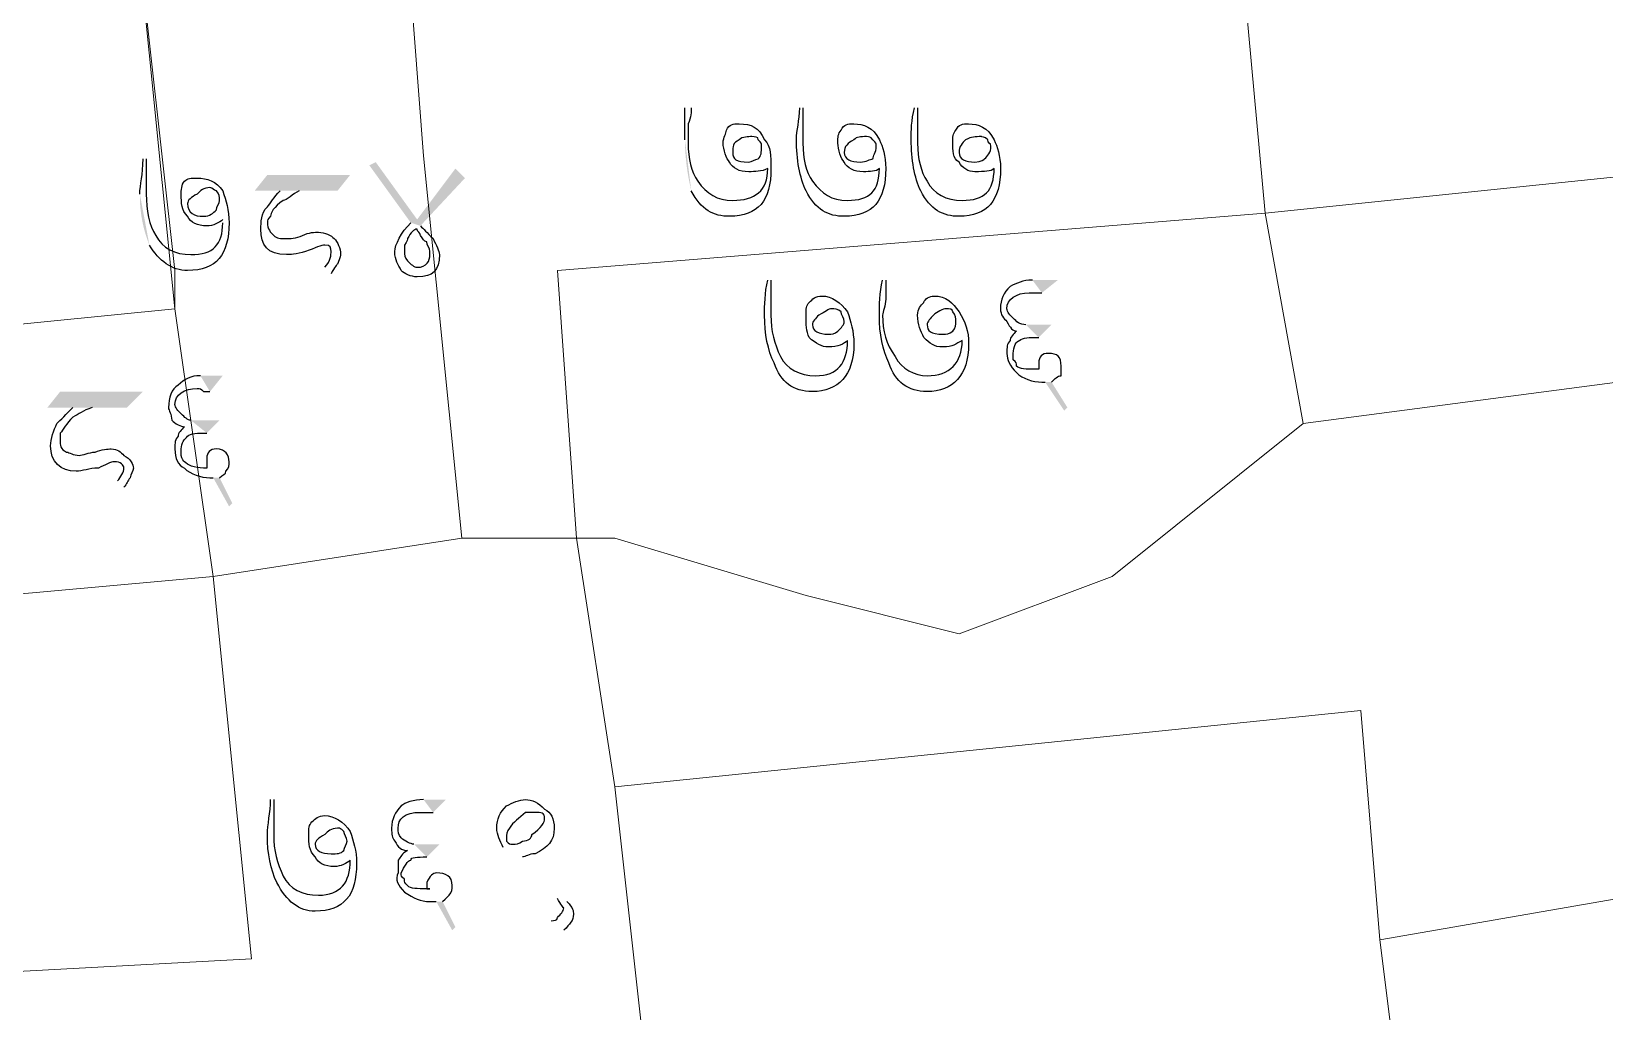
# Model space of a CAD drawing. Header units: metres. Extents: x 345912 to 349030, y 3061206 to 3061792.
# Drawn here: x 346896.46 to 346921.53, y 3061379.72 to 3061395.34 of the extents above; entities that cross this region are included whole.
import ezdxf

# ---------------------------------------------------------------- set-up
doc = ezdxf.new("R2010")
doc.units = ezdxf.units.M
doc.header["$MEASUREMENT"] = 0
doc.layers.add('PDF4_Geometry', color=7, linetype='Continuous')
doc.layers.add('PDF4_Solid Fills', color=7, linetype='Continuous')

msp = doc.modelspace()

# ---------------------------------------------------------------- hatches: boundary and pattern name
at = {"layer": 'PDF4_Solid Fills', "transparency": 33554559}
h = msp.add_hatch(color=256, dxfattribs=at)
h.paths.add_polyline_path([(346906.87747, 3061393.60964, 0.05812615), (346906.97907, 3061392.79684)], flags=0)
h.paths.add_polyline_path([(346906.87747, 3061394.11764), (346906.97907, 3061394.11764)], flags=0)
h.paths.add_polyline_path([(346908.19827, 3061393.15244), (346908.19827, 3061393.15244)], flags=0)
h.paths.add_polyline_path([(346908.70627, 3061394.11764), (346908.75707, 3061394.11764)], flags=0)
h.paths.add_polyline_path([(346909.97627, 3061393.15244), (346909.97627, 3061393.15244)], flags=0)
h.paths.add_polyline_path([(346910.53507, 3061394.11764), (346910.58587, 3061394.11764)], flags=0)
h.paths.add_polyline_path([(346911.80507, 3061393.15244), (346911.80507, 3061393.15244)], flags=0)
h = msp.add_hatch(color=256, dxfattribs=at)
h.paths.add_polyline_path([(346898.19067, 3061392.74602, 0.09913524), (346898.34307, 3061391.93322)], flags=0)
h.paths.add_polyline_path([(346898.24147, 3061393.30482), (346898.29227, 3061393.30482)], flags=0)
h.paths.add_polyline_path([(346899.51147, 3061392.28882), (346899.51147, 3061392.33962)], flags=0)
h.paths.add_polyline_path([(346900.42587, 3061392.79682), (346900.01947, 3061392.79682), (346900.22267, 3061393.05082), (346901.54347, 3061393.05082), (346901.34027, 3061392.79682), (346900.73067, 3061392.79682)], flags=0)
h.paths.add_polyline_path([(346901.23867, 3061391.47602), (346901.13707, 3061391.57762)], flags=0)
h.paths.add_polyline_path([(346902.50867, 3061392.28882), (346901.84827, 3061393.20322), (346901.94987, 3061393.25402), (346902.61027, 3061392.33962), (346903.21987, 3061393.15242), (346903.37227, 3061393.00002), (346902.66107, 3061392.23802)], flags=0)
h = msp.add_hatch(color=256, dxfattribs=at)
h.paths.add_polyline_path([(346908.19828, 3061391.37444), (346908.24908, 3061391.37444)], flags=0)
h.paths.add_polyline_path([(346909.46828, 3061390.40924), (346909.46828, 3061390.40924)], flags=0)
h.paths.add_polyline_path([(346910.02708, 3061391.37444), (346910.07788, 3061391.37444)], flags=0)
h.paths.add_polyline_path([(346911.29708, 3061390.40924), (346911.29708, 3061390.40924)], flags=0)
h.paths.add_polyline_path([(346912.56708, 3061391.17124), (346912.82108, 3061391.37444), (346912.41468, 3061391.37444)], flags=0)
h.paths.add_polyline_path([(346912.61788, 3061389.74884), (346912.92268, 3061389.29164), (346912.97348, 3061389.34244), (346912.71948, 3061389.74884)], flags=0)
h.paths.add_polyline_path([(346912.51628, 3061390.46004), (346912.71948, 3061390.66324), (346912.31308, 3061390.66324)], flags=0)
h = msp.add_hatch(color=256, dxfattribs=at)
h.paths.add_polyline_path([(346894.93947, 3061389.85044), (346894.99027, 3061389.85044)], flags=0)
h.paths.add_polyline_path([(346896.20947, 3061388.83444), (346896.20947, 3061388.88524)], flags=0)
h.paths.add_polyline_path([(346897.12387, 3061389.34244), (346896.71747, 3061389.34244), (346896.92067, 3061389.59644), (346898.24147, 3061389.59644), (346897.98747, 3061389.34244), (346897.42867, 3061389.34244)], flags=0)
h.paths.add_polyline_path([(346897.93667, 3061388.07244), (346897.83507, 3061388.17404)], flags=0)
h.paths.add_polyline_path([(346899.30827, 3061389.59644), (346899.51147, 3061389.85044), (346899.15587, 3061389.85044)], flags=0)
h.paths.add_polyline_path([(346899.35907, 3061388.22484), (346899.61307, 3061387.76764), (346899.66387, 3061387.81844), (346899.46067, 3061388.22484)], flags=0)
h.paths.add_polyline_path([(346899.25747, 3061388.93604), (346899.46067, 3061389.13924), (346899.00347, 3061389.13924)], flags=0)
h = msp.add_hatch(color=256, dxfattribs=at)
h.paths.add_polyline_path([(346900.27348, 3061383.09403), (346900.32428, 3061383.09403)], flags=0)
h.paths.add_polyline_path([(346901.54348, 3061382.12883), (346901.54348, 3061382.12883)], flags=0)
h.paths.add_polyline_path([(346902.86428, 3061382.89083), (346903.06748, 3061383.09403), (346902.71188, 3061383.09403)], flags=0)
h.paths.add_polyline_path([(346902.91508, 3061381.46843), (346903.16908, 3061381.01123), (346903.21988, 3061381.06203), (346903.01668, 3061381.46843)], flags=0)
h.paths.add_polyline_path([(346902.76268, 3061382.17963), (346902.96588, 3061382.38283), (346902.55948, 3061382.38283)], flags=0)
h.paths.add_polyline_path([(346904.28668, 3061382.17963), (346904.99788, 3061381.46843)], flags=0)
h.paths.add_polyline_path([(346904.94708, 3061381.01123), (346904.74388, 3061381.16363)], flags=0)
h.paths.add_polyline_path([(346904.84548, 3061381.51923), (346903.98188, 3061382.33203)], flags=0)

# ---------------------------------------------------------------- linework, layer by layer
at = {"layer": 'PDF4_Geometry', "lineweight": 9}
for points in [[(346895.70147, 3061391.22203), (346894.48228, 3061402.49963), (346894.78707, 3061402.80444), (346895.70147, 3061403.41403), (346897.22547, 3061405.24284), (346898.13987, 3061397.01322), (346898.74948, 3061391.52683), (346898.74948, 3061390.91724), (346895.70147, 3061390.61243), (346895.70147, 3061390.91724)], [(346895.70147, 3061391.22203), (346894.48228, 3061402.49963), (346894.78707, 3061402.80444), (346895.70147, 3061403.41403), (346897.22547, 3061405.24284), (346898.13987, 3061397.01322), (346898.74948, 3061391.52683), (346898.74948, 3061390.91724), (346895.70147, 3061390.61243), (346895.70147, 3061390.91724)], [(346916.12308, 3061392.44124), (346915.81827, 3061395.79403), (346915.51348, 3061398.53724), (346942.03107, 3061400.97564), (346942.64068, 3061395.18444)], [(346916.12308, 3061392.44124), (346915.81827, 3061395.79403), (346915.51348, 3061398.53724), (346942.03107, 3061400.97564), (346942.64068, 3061395.18444)], [(346905.15028, 3061387.25963), (346903.32147, 3061387.25963), (346902.71188, 3061393.35564), (346902.40707, 3061397.31803), (346915.51348, 3061398.53724), (346915.81827, 3061395.79403), (346916.12308, 3061392.44124), (346904.84547, 3061391.52683)], [(346905.15028, 3061387.25963), (346903.32147, 3061387.25963), (346902.71188, 3061393.35564), (346902.40707, 3061397.31803), (346915.51348, 3061398.53724), (346915.81827, 3061395.79403), (346916.12308, 3061392.44124), (346904.84547, 3061391.52683)], [(346903.32147, 3061387.25963), (346899.35908, 3061386.65004), (346898.74948, 3061390.91724), (346898.13987, 3061397.01322), (346902.40707, 3061397.31803), (346902.71188, 3061393.35564)], [(346903.32147, 3061387.25963), (346899.35908, 3061386.65004), (346898.74948, 3061390.91724), (346898.13987, 3061397.01322), (346902.40707, 3061397.31803), (346902.71188, 3061393.35564)], [(346942.94547, 3061392.44124), (346930.75348, 3061390.91724), (346928.31508, 3061390.61243), (346916.73267, 3061389.08844), (346916.12308, 3061392.44124), (346942.64068, 3061395.18444)], [(346942.94547, 3061392.44124), (346930.75348, 3061390.91724), (346928.31508, 3061390.61243), (346916.73267, 3061389.08844), (346916.12308, 3061392.44124), (346942.64068, 3061395.18444)], [(346916.73267, 3061389.08844), (346913.68468, 3061386.65004), (346911.24628, 3061385.73564), (346908.80788, 3061386.34523), (346905.75987, 3061387.25963), (346905.15028, 3061387.25963), (346904.84547, 3061391.52683), (346916.12308, 3061392.44124)], [(346916.73267, 3061389.08844), (346913.68468, 3061386.65004), (346911.24628, 3061385.73564), (346908.80788, 3061386.34523), (346905.75987, 3061387.25963), (346905.15028, 3061387.25963), (346904.84547, 3061391.52683), (346916.12308, 3061392.44124)], [(346943.55508, 3061385.12602), (346940.81188, 3061384.51643), (346935.02068, 3061383.60203), (346929.53427, 3061382.68763), (346924.96228, 3061382.07803), (346917.95188, 3061380.85884), (346917.64707, 3061384.51643), (346905.75987, 3061383.29724), (346905.15028, 3061387.25963), (346905.75987, 3061387.25963), (346908.80788, 3061386.34523), (346911.24628, 3061385.73564), (346913.68468, 3061386.65004), (346916.73267, 3061389.08844), (346928.31508, 3061390.61243), (346930.75348, 3061390.91724), (346942.94547, 3061392.44124)], [(346943.55508, 3061385.12602), (346940.81188, 3061384.51643), (346935.02068, 3061383.60203), (346929.53427, 3061382.68763), (346924.96228, 3061382.07803), (346917.95188, 3061380.85884), (346917.64707, 3061384.51643), (346905.75987, 3061383.29724), (346905.15028, 3061387.25963), (346905.75987, 3061387.25963), (346908.80788, 3061386.34523), (346911.24628, 3061385.73564), (346913.68468, 3061386.65004), (346916.73267, 3061389.08844), (346928.31508, 3061390.61243), (346930.75348, 3061390.91724), (346942.94547, 3061392.44124)], [(346899.35908, 3061386.65004), (346896.00628, 3061386.34523), (346895.70147, 3061390.61243), (346898.74948, 3061390.91724)], [(346899.35908, 3061386.65004), (346896.00628, 3061386.34523), (346895.70147, 3061390.61243), (346898.74948, 3061390.91724)], [(346899.05427, 3061374.45803), (346897.22547, 3061374.76284), (346888.08147, 3061374.15322), (346887.16707, 3061377.20124), (346886.55748, 3061379.94444), (346888.69108, 3061379.94444), (346899.96867, 3061380.55403), (346899.35908, 3061386.65004), (346903.32147, 3061387.25963), (346905.15028, 3061387.25963), (346905.75987, 3061383.29724), (346906.67427, 3061375.06763)], [(346899.05427, 3061374.45803), (346897.22547, 3061374.76284), (346888.08147, 3061374.15322), (346887.16707, 3061377.20124), (346886.55748, 3061379.94444), (346888.69108, 3061379.94444), (346899.96867, 3061380.55403), (346899.35908, 3061386.65004), (346903.32147, 3061387.25963), (346905.15028, 3061387.25963), (346905.75987, 3061383.29724), (346906.67427, 3061375.06763)], [(346888.69108, 3061379.94444), (346888.08147, 3061385.43083), (346891.12947, 3061385.73564), (346896.00628, 3061386.34523), (346899.35908, 3061386.65004), (346899.96867, 3061380.55403)], [(346888.69108, 3061379.94444), (346888.08147, 3061385.43083), (346891.12947, 3061385.73564), (346896.00628, 3061386.34523), (346899.35908, 3061386.65004), (346899.96867, 3061380.55403)], [(346905.75987, 3061383.29724), (346917.64707, 3061384.51643), (346917.95188, 3061380.85884), (346918.56147, 3061375.98203), (346906.67427, 3061375.06763)], [(346905.75987, 3061383.29724), (346917.64707, 3061384.51643), (346917.95188, 3061380.85884), (346918.56147, 3061375.98203), (346906.67427, 3061375.06763)], [(346924.65748, 3061381.77322), (346921.91427, 3061374.15322), (346920.69508, 3061371.41004), (346906.67427, 3061373.84844), (346899.05427, 3061374.45803), (346906.67427, 3061375.06763), (346918.56147, 3061375.98203), (346917.95188, 3061380.85884), (346924.96228, 3061382.07803)], [(346924.65748, 3061381.77322), (346921.91427, 3061374.15322), (346920.69508, 3061371.41004), (346906.67427, 3061373.84844), (346899.05427, 3061374.45803), (346906.67427, 3061375.06763), (346918.56147, 3061375.98203), (346917.95188, 3061380.85884), (346924.96228, 3061382.07803)]]:
    msp.add_lwpolyline(points, close=True, dxfattribs=at)
at = {"layer": 'PDF4_Geometry', "lineweight": 25}
for points in [[(346906.87747, 3061393.60964), (346906.87747, 3061393.76204), (346906.87747, 3061393.91444), (346906.87747, 3061394.11764)], [(346906.97907, 3061394.11764), (346906.97907, 3061394.06684), (346906.97907, 3061393.96524), (346906.92827, 3061393.86364)], [(346908.65547, 3061393.60964), (346908.65547, 3061393.76204), (346908.70627, 3061393.91444), (346908.70627, 3061394.11764)], [(346908.75707, 3061394.11764), (346908.75707, 3061394.06684), (346908.75707, 3061393.96524), (346908.75707, 3061393.86364)], [(346910.48427, 3061393.60964), (346910.48427, 3061393.76204), (346910.48427, 3061393.91444), (346910.53507, 3061394.11764)], [(346910.58587, 3061394.11764), (346910.58587, 3061394.06684), (346910.58587, 3061393.96524), (346910.58587, 3061393.86364)], [(346906.92827, 3061393.86364), (346906.92827, 3061393.71124), (346906.92827, 3061393.66044), (346906.92827, 3061393.55884)], [(346907.53787, 3061393.76204), (346907.58867, 3061393.86364), (346907.63947, 3061393.86364), (346907.74107, 3061393.86364)], [(346907.74107, 3061393.86364), (346907.94427, 3061393.86364), (346908.04587, 3061393.81284), (346908.14747, 3061393.60964)], [(346908.75707, 3061393.86364), (346908.75707, 3061393.71124), (346908.75707, 3061393.66044), (346908.75707, 3061393.55884)], [(346909.36667, 3061393.76204), (346909.41747, 3061393.86364), (346909.46827, 3061393.86364), (346909.56987, 3061393.86364)], [(346909.56987, 3061393.86364), (346909.72227, 3061393.86364), (346909.87467, 3061393.81284), (346909.97627, 3061393.60964)], [(346910.58587, 3061393.86364), (346910.58587, 3061393.71124), (346910.58587, 3061393.66044), (346910.58587, 3061393.55884)], [(346911.19547, 3061393.76204), (346911.24627, 3061393.86364), (346911.29707, 3061393.86364), (346911.39867, 3061393.86364)], [(346911.39867, 3061393.86364), (346911.55107, 3061393.86364), (346911.70347, 3061393.81284), (346911.80507, 3061393.60964)], [(346906.92827, 3061393.55884), (346906.92827, 3061393.30484), (346906.97907, 3061393.10164), (346907.08067, 3061392.94924)], [(346907.48707, 3061393.55884), (346907.48707, 3061393.66044), (346907.53787, 3061393.71124), (346907.53787, 3061393.76204)], [(346907.58867, 3061393.25404), (346907.53787, 3061393.30484), (346907.48707, 3061393.45724), (346907.48707, 3061393.55884)], [(346907.74107, 3061393.60964), (346907.63947, 3061393.55884), (346907.63947, 3061393.50804), (346907.63947, 3061393.40644)], [(346907.94427, 3061393.66044), (346907.89347, 3061393.66044), (346907.79187, 3061393.66044), (346907.74107, 3061393.60964)], [(346908.04587, 3061393.60964), (346908.04587, 3061393.66044), (346907.99507, 3061393.66044), (346907.94427, 3061393.66044)], [(346908.09667, 3061393.50804), (346908.09667, 3061393.55884), (346908.09667, 3061393.55884), (346908.04587, 3061393.60964)], [(346908.14747, 3061393.60964), (346908.24907, 3061393.50804), (346908.24907, 3061393.35564), (346908.24907, 3061393.15244)], [(346908.80787, 3061392.79684), (346908.70627, 3061393.00004), (346908.65547, 3061393.30484), (346908.65547, 3061393.60964)], [(346908.75707, 3061393.55884), (346908.75707, 3061393.30484), (346908.80787, 3061393.10164), (346908.90947, 3061392.94924)], [(346909.31587, 3061393.55884), (346909.31587, 3061393.66044), (346909.31587, 3061393.71124), (346909.36667, 3061393.76204)], [(346909.41747, 3061393.25404), (346909.36667, 3061393.30484), (346909.31587, 3061393.45724), (346909.31587, 3061393.55884)], [(346909.56987, 3061393.60964), (346909.46827, 3061393.55884), (346909.41747, 3061393.50804), (346909.41747, 3061393.40644)], [(346909.77307, 3061393.66044), (346909.67147, 3061393.66044), (346909.62067, 3061393.66044), (346909.56987, 3061393.60964)], [(346909.87467, 3061393.60964), (346909.82387, 3061393.66044), (346909.82387, 3061393.66044), (346909.77307, 3061393.66044)], [(346909.92547, 3061393.50804), (346909.92547, 3061393.55884), (346909.92547, 3061393.55884), (346909.87467, 3061393.60964)], [(346909.97627, 3061393.60964), (346910.02707, 3061393.50804), (346910.07787, 3061393.35564), (346910.07787, 3061393.15244)], [(346910.63667, 3061392.79684), (346910.53507, 3061393.00004), (346910.48427, 3061393.30484), (346910.48427, 3061393.60964)], [(346910.58587, 3061393.55884), (346910.58587, 3061393.30484), (346910.63667, 3061393.10164), (346910.73827, 3061392.94924)], [(346911.14467, 3061393.55884), (346911.14467, 3061393.66044), (346911.14467, 3061393.71124), (346911.19547, 3061393.76204)], [(346911.24627, 3061393.25404), (346911.14467, 3061393.30484), (346911.14467, 3061393.45724), (346911.14467, 3061393.55884)], [(346911.34787, 3061393.60964), (346911.29707, 3061393.55884), (346911.24627, 3061393.50804), (346911.24627, 3061393.40644)], [(346911.60187, 3061393.66044), (346911.50027, 3061393.66044), (346911.44947, 3061393.66044), (346911.34787, 3061393.60964)], [(346911.70347, 3061393.60964), (346911.65267, 3061393.66044), (346911.60187, 3061393.66044), (346911.60187, 3061393.66044)], [(346911.75427, 3061393.50804), (346911.75427, 3061393.55884), (346911.70347, 3061393.55884), (346911.70347, 3061393.60964)], [(346911.80507, 3061393.60964), (346911.85587, 3061393.50804), (346911.90667, 3061393.35564), (346911.90667, 3061393.15244)], [(346898.19067, 3061392.74602), (346898.19067, 3061392.89842), (346898.24147, 3061393.05082), (346898.24147, 3061393.30482)], [(346898.29227, 3061393.30482), (346898.29227, 3061393.20322), (346898.29227, 3061393.15242), (346898.29227, 3061393.00002)], [(346907.63947, 3061393.40644), (346907.63947, 3061393.30484), (346907.69027, 3061393.25404), (346907.89347, 3061393.25404)], [(346907.89347, 3061393.25404), (346907.94427, 3061393.25404), (346907.99507, 3061393.30484), (346908.04587, 3061393.30484)], [(346908.04587, 3061393.30484), (346908.09667, 3061393.35564), (346908.09667, 3061393.40644), (346908.09667, 3061393.50804)], [(346909.41747, 3061393.40644), (346909.41747, 3061393.30484), (346909.51907, 3061393.25404), (346909.67147, 3061393.25404)], [(346909.67147, 3061393.25404), (346909.77307, 3061393.25404), (346909.82387, 3061393.30484), (346909.87467, 3061393.30484)], [(346909.87467, 3061393.30484), (346909.87467, 3061393.35564), (346909.92547, 3061393.40644), (346909.92547, 3061393.50804)], [(346911.24627, 3061393.40644), (346911.24627, 3061393.30484), (346911.34787, 3061393.25404), (346911.50027, 3061393.25404)], [(346911.50027, 3061393.25404), (346911.60187, 3061393.25404), (346911.65267, 3061393.30484), (346911.65267, 3061393.30484)], [(346911.65267, 3061393.30484), (346911.70347, 3061393.35564), (346911.75427, 3061393.40644), (346911.75427, 3061393.50804)], [(346907.89347, 3061393.10164), (346907.74107, 3061393.10164), (346907.63947, 3061393.15244), (346907.58867, 3061393.25404)], [(346908.24907, 3061393.15244), (346908.24907, 3061392.64444), (346908.04587, 3061392.39044), (346907.58867, 3061392.39044)], [(346907.63947, 3061392.64444), (346907.99507, 3061392.64444), (346908.19827, 3061392.79684), (346908.19827, 3061393.15244)], [(346908.19827, 3061393.15244), (346908.09667, 3061393.10164), (346907.99507, 3061393.10164), (346907.89347, 3061393.10164)], [(346909.72227, 3061393.10164), (346909.56987, 3061393.10164), (346909.46827, 3061393.15244), (346909.41747, 3061393.25404)], [(346910.07787, 3061393.15244), (346910.07787, 3061392.64444), (346909.87467, 3061392.39044), (346909.41747, 3061392.39044)], [(346909.46827, 3061392.64444), (346909.82387, 3061392.64444), (346909.97627, 3061392.79684), (346909.97627, 3061393.15244)], [(346909.97627, 3061393.15244), (346909.92547, 3061393.10164), (346909.82387, 3061393.10164), (346909.72227, 3061393.10164)], [(346911.50027, 3061393.10164), (346911.39867, 3061393.10164), (346911.29707, 3061393.15244), (346911.24627, 3061393.25404)], [(346911.90667, 3061393.15244), (346911.90667, 3061392.64444), (346911.70347, 3061392.39044), (346911.24627, 3061392.39044)], [(346911.29707, 3061392.64444), (346911.65267, 3061392.64444), (346911.80507, 3061392.79684), (346911.80507, 3061393.15244)], [(346911.80507, 3061393.15244), (346911.75427, 3061393.10164), (346911.65267, 3061393.10164), (346911.50027, 3061393.10164)], [(346898.29227, 3061393.00002), (346898.29227, 3061392.89842), (346898.29227, 3061392.79682), (346898.29227, 3061392.74602)], [(346898.85107, 3061392.74602), (346898.85107, 3061392.79682), (346898.85107, 3061392.89842), (346898.90187, 3061392.94922)], [(346898.90187, 3061392.94922), (346898.95267, 3061393.00002), (346899.00347, 3061393.00002), (346899.10507, 3061393.00002)], [(346899.10507, 3061393.00002), (346899.25747, 3061393.00002), (346899.40987, 3061392.94922), (346899.51147, 3061392.79682)], [(346899.30827, 3061392.84762), (346899.20667, 3061392.84762), (346899.15587, 3061392.79682), (346899.10507, 3061392.74602)], [(346899.40987, 3061392.79682), (346899.35907, 3061392.79682), (346899.35907, 3061392.84762), (346899.30827, 3061392.84762)], [(346899.46067, 3061392.64442), (346899.46067, 3061392.69522), (346899.46067, 3061392.74602), (346899.40987, 3061392.79682)], [(346899.51147, 3061392.79682), (346899.56227, 3061392.64442), (346899.61307, 3061392.49202), (346899.61307, 3061392.28882)], [(346900.22267, 3061392.54282), (346900.27347, 3061392.59362), (346900.32427, 3061392.69522), (346900.42587, 3061392.79682)], [(346900.73067, 3061392.79682), (346900.62907, 3061392.74602), (346900.52747, 3061392.64442), (346900.47667, 3061392.64442)], [(346907.58867, 3061392.39044), (346907.33467, 3061392.39044), (346907.13147, 3061392.49204), (346906.97907, 3061392.79684)], [(346907.08067, 3061392.94924), (346907.23307, 3061392.74604), (346907.38547, 3061392.64444), (346907.63947, 3061392.64444)], [(346909.41747, 3061392.39044), (346909.16347, 3061392.39044), (346908.96027, 3061392.49204), (346908.80787, 3061392.79684)], [(346908.90947, 3061392.94924), (346909.06187, 3061392.74604), (346909.21427, 3061392.64444), (346909.46827, 3061392.64444)], [(346911.24627, 3061392.39044), (346910.99227, 3061392.39044), (346910.78907, 3061392.49204), (346910.63667, 3061392.79684)], [(346910.73827, 3061392.94924), (346910.83987, 3061392.74604), (346911.04307, 3061392.64444), (346911.29707, 3061392.64444)], [(346898.29227, 3061392.74602), (346898.29227, 3061392.49202), (346898.34307, 3061392.23802), (346898.44467, 3061392.08562)], [(346898.95267, 3061392.39042), (346898.85107, 3061392.49202), (346898.85107, 3061392.59362), (346898.85107, 3061392.74602)], [(346899.10507, 3061392.74602), (346899.00347, 3061392.69522), (346898.95267, 3061392.64442), (346898.95267, 3061392.59362)], [(346898.95267, 3061392.59362), (346898.95267, 3061392.44122), (346899.05427, 3061392.39042), (346899.20667, 3061392.39042)], [(346899.40987, 3061392.49202), (346899.40987, 3061392.54282), (346899.46067, 3061392.59362), (346899.46067, 3061392.64442)], [(346900.12107, 3061392.18722), (346900.12107, 3061392.28882), (346900.12107, 3061392.44122), (346900.22267, 3061392.54282)], [(346900.47667, 3061392.64442), (346900.32427, 3061392.54282), (346900.27347, 3061392.44122), (346900.27347, 3061392.39042)], [(346899.25747, 3061392.23802), (346899.10507, 3061392.23802), (346899.00347, 3061392.28882), (346898.95267, 3061392.39042)], [(346899.61307, 3061392.28882), (346899.61307, 3061391.78082), (346899.40987, 3061391.52682), (346898.95267, 3061391.52682)], [(346899.00347, 3061391.78082), (346899.35907, 3061391.78082), (346899.51147, 3061391.93322), (346899.51147, 3061392.28882)], [(346899.20667, 3061392.39042), (346899.30827, 3061392.39042), (346899.35907, 3061392.44122), (346899.40987, 3061392.49202)], [(346899.51147, 3061392.33962), (346899.46067, 3061392.28882), (346899.35907, 3061392.23802), (346899.25747, 3061392.23802)], [(346900.27347, 3061392.39042), (346900.22267, 3061392.33962), (346900.22267, 3061392.33962), (346900.22267, 3061392.28882)], [(346900.22267, 3061392.28882), (346900.22267, 3061392.18722), (346900.27347, 3061392.13642), (346900.32427, 3061392.08562)], [(346902.25467, 3061391.83162), (346902.25467, 3061391.93322), (346902.35627, 3061392.13642), (346902.50867, 3061392.28882)], [(346898.44467, 3061392.08562), (346898.54627, 3061391.88242), (346898.74947, 3061391.78082), (346899.00347, 3061391.78082)], [(346900.52747, 3061391.78082), (346900.22267, 3061391.78082), (346900.12107, 3061391.93322), (346900.12107, 3061392.18722)], [(346900.32427, 3061392.08562), (346900.37507, 3061392.03482), (346900.42587, 3061392.03482), (346900.52747, 3061392.03482)], [(346900.52747, 3061392.03482), (346900.57827, 3061392.03482), (346900.67987, 3061392.03482), (346900.78147, 3061392.08562)], [(346900.78147, 3061392.08562), (346900.88307, 3061392.13642), (346900.98467, 3061392.13642), (346901.03547, 3061392.13642)], [(346901.03547, 3061392.13642), (346901.13707, 3061392.13642), (346901.23867, 3061392.08562), (346901.28947, 3061392.03482)], [(346901.28947, 3061392.03482), (346901.34027, 3061391.98402), (346901.39107, 3061391.88242), (346901.39107, 3061391.78082)], [(346902.45787, 3061392.03482), (346902.45787, 3061392.03482), (346902.45787, 3061391.98402), (346902.40707, 3061391.93322)], [(346902.61027, 3061392.18722), (346902.55947, 3061392.18722), (346902.50867, 3061392.13642), (346902.45787, 3061392.03482)], [(346902.66107, 3061392.08562), (346902.66107, 3061392.13642), (346902.61027, 3061392.13642), (346902.61027, 3061392.18722)], [(346902.66107, 3061392.23802), (346902.71187, 3061392.18722), (346902.76267, 3061392.13642), (346902.86427, 3061392.03482)], [(346902.76267, 3061391.98402), (346902.71187, 3061391.98402), (346902.71187, 3061392.03482), (346902.66107, 3061392.08562)], [(346902.86427, 3061392.03482), (346902.91507, 3061391.93322), (346902.96587, 3061391.83162), (346902.96587, 3061391.78082)], [(346898.95267, 3061391.52682), (346898.69867, 3061391.52682), (346898.49547, 3061391.67922), (346898.34307, 3061391.93322)], [(346900.83227, 3061391.83162), (346900.67987, 3061391.78082), (346900.57827, 3061391.78082), (346900.52747, 3061391.78082)], [(346901.13707, 3061391.93322), (346901.08627, 3061391.93322), (346900.98467, 3061391.88242), (346900.83227, 3061391.83162)], [(346901.23867, 3061391.83162), (346901.23867, 3061391.88242), (346901.23867, 3061391.93322), (346901.13707, 3061391.93322)], [(346901.13707, 3061391.57762), (346901.23867, 3061391.67922), (346901.23867, 3061391.78082), (346901.23867, 3061391.83162)], [(346901.39107, 3061391.78082), (346901.39107, 3061391.78082), (346901.39107, 3061391.73002), (346901.34027, 3061391.62842)], [(346902.35627, 3061391.52682), (346902.30547, 3061391.62842), (346902.25467, 3061391.67922), (346902.25467, 3061391.83162)], [(346902.40707, 3061391.93322), (346902.40707, 3061391.88242), (346902.40707, 3061391.83162), (346902.40707, 3061391.83162)], [(346902.40707, 3061391.83162), (346902.40707, 3061391.78082), (346902.40707, 3061391.73002), (346902.45787, 3061391.67922)], [(346902.61027, 3061391.57762), (346902.76267, 3061391.57762), (346902.81347, 3061391.67922), (346902.81347, 3061391.78082)], [(346902.96587, 3061391.78082), (346902.96587, 3061391.52682), (346902.86427, 3061391.42522), (346902.61027, 3061391.42522)], [(346902.81347, 3061391.83162), (346902.81347, 3061391.88242), (346902.76267, 3061391.93322), (346902.76267, 3061391.98402)], [(346902.81347, 3061391.78082), (346902.81347, 3061391.78082), (346902.81347, 3061391.83162), (346902.81347, 3061391.83162)], [(346901.34027, 3061391.62842), (346901.34027, 3061391.62842), (346901.28947, 3061391.57762), (346901.23867, 3061391.47602)], [(346902.45787, 3061391.67922), (346902.50867, 3061391.62842), (346902.55947, 3061391.57762), (346902.61027, 3061391.57762)], [(346902.61027, 3061391.42522), (346902.50867, 3061391.42522), (346902.40707, 3061391.47602), (346902.35627, 3061391.52682)], [(346908.14748, 3061390.81564), (346908.14748, 3061390.96804), (346908.14748, 3061391.17124), (346908.19828, 3061391.37444)], [(346908.24908, 3061391.37444), (346908.24908, 3061391.32364), (346908.24908, 3061391.22204), (346908.24908, 3061391.06964)], [(346909.97628, 3061390.81564), (346909.97628, 3061390.96804), (346909.97628, 3061391.17124), (346910.02708, 3061391.37444)], [(346910.07788, 3061391.37444), (346910.07788, 3061391.32364), (346910.07788, 3061391.22204), (346910.07788, 3061391.06964)], [(346912.41468, 3061391.37444), (346912.26228, 3061391.37444), (346912.16068, 3061391.32364), (346912.05908, 3061391.27284)], [(346908.24908, 3061391.06964), (346908.24908, 3061390.96804), (346908.24908, 3061390.86644), (346908.24908, 3061390.81564)], [(346908.85868, 3061391.01884), (346908.90948, 3061391.06964), (346908.96028, 3061391.12044), (346909.06188, 3061391.12044)], [(346909.06188, 3061391.12044), (346909.21428, 3061391.12044), (346909.36668, 3061391.01884), (346909.46828, 3061390.86644)], [(346910.07788, 3061391.06964), (346910.07788, 3061390.96804), (346910.02708, 3061390.86644), (346910.02708, 3061390.81564)], [(346910.68748, 3061391.01884), (346910.68748, 3061391.06964), (346910.78908, 3061391.12044), (346910.83988, 3061391.12044)], [(346910.83988, 3061391.12044), (346911.04308, 3061391.12044), (346911.14468, 3061391.01884), (346911.24628, 3061390.86644)], [(346912.05908, 3061391.27284), (346911.95748, 3061391.17124), (346911.90668, 3061391.06964), (346911.90668, 3061390.91724)], [(346912.00828, 3061390.91724), (346912.00828, 3061391.06964), (346912.16068, 3061391.17124), (346912.36388, 3061391.17124)], [(346912.36388, 3061391.17124), (346912.41468, 3061391.17124), (346912.46548, 3061391.17124), (346912.51628, 3061391.17124)], [(346912.51628, 3061391.17124), (346912.51628, 3061391.17124), (346912.56708, 3061391.17124), (346912.56708, 3061391.17124)], [(346908.29988, 3061390.05364), (346908.19828, 3061390.25684), (346908.14748, 3061390.51084), (346908.14748, 3061390.81564)], [(346908.24908, 3061390.81564), (346908.24908, 3061390.56164), (346908.29988, 3061390.35844), (346908.40148, 3061390.15524)], [(346908.80788, 3061390.81564), (346908.80788, 3061390.91724), (346908.80788, 3061390.96804), (346908.85868, 3061391.01884)], [(346908.85868, 3061390.46004), (346908.80788, 3061390.56164), (346908.80788, 3061390.66324), (346908.80788, 3061390.81564)], [(346909.01108, 3061390.81564), (346908.96028, 3061390.76484), (346908.90948, 3061390.71404), (346908.90948, 3061390.66324)], [(346909.21428, 3061390.91724), (346909.16348, 3061390.91724), (346909.11268, 3061390.86644), (346909.01108, 3061390.81564)], [(346909.36668, 3061390.86644), (346909.31588, 3061390.91724), (346909.26508, 3061390.91724), (346909.21428, 3061390.91724)], [(346909.41748, 3061390.71404), (346909.41748, 3061390.76484), (346909.36668, 3061390.81564), (346909.36668, 3061390.86644)], [(346909.46828, 3061390.86644), (346909.51908, 3061390.71404), (346909.56988, 3061390.56164), (346909.56988, 3061390.35844)], [(346910.12868, 3061390.05364), (346910.02708, 3061390.25684), (346909.97628, 3061390.51084), (346909.97628, 3061390.81564)], [(346910.02708, 3061390.81564), (346910.02708, 3061390.56164), (346910.07788, 3061390.35844), (346910.23028, 3061390.15524)], [(346910.58588, 3061390.81564), (346910.58588, 3061390.91724), (346910.63668, 3061390.96804), (346910.68748, 3061391.01884)], [(346910.68748, 3061390.46004), (346910.63668, 3061390.56164), (346910.58588, 3061390.66324), (346910.58588, 3061390.81564)], [(346910.83988, 3061390.81564), (346910.78908, 3061390.76484), (346910.73828, 3061390.71404), (346910.73828, 3061390.66324)], [(346911.04308, 3061390.91724), (346910.99228, 3061390.91724), (346910.89068, 3061390.86644), (346910.83988, 3061390.81564)], [(346911.14468, 3061390.86644), (346911.14468, 3061390.91724), (346911.09388, 3061390.91724), (346911.04308, 3061390.91724)], [(346911.19548, 3061390.71404), (346911.19548, 3061390.76484), (346911.19548, 3061390.81564), (346911.14468, 3061390.86644)], [(346911.24628, 3061390.86644), (346911.34788, 3061390.71404), (346911.39868, 3061390.56164), (346911.39868, 3061390.35844)], [(346911.90668, 3061390.91724), (346911.90668, 3061390.81564), (346911.95748, 3061390.76484), (346912.00828, 3061390.71404)], [(346912.10988, 3061390.76484), (346912.05908, 3061390.81564), (346912.00828, 3061390.86644), (346912.00828, 3061390.91724)], [(346908.90948, 3061390.66324), (346908.90948, 3061390.56164), (346909.01108, 3061390.51084), (346909.16348, 3061390.51084)], [(346909.16348, 3061390.51084), (346909.21428, 3061390.51084), (346909.26508, 3061390.51084), (346909.31588, 3061390.56164)], [(346909.31588, 3061390.56164), (346909.36668, 3061390.61244), (346909.41748, 3061390.66324), (346909.41748, 3061390.71404)], [(346910.73828, 3061390.66324), (346910.73828, 3061390.56164), (346910.78908, 3061390.51084), (346910.99228, 3061390.51084)], [(346910.99228, 3061390.51084), (346911.04308, 3061390.51084), (346911.09388, 3061390.51084), (346911.14468, 3061390.56164)], [(346911.14468, 3061390.56164), (346911.19548, 3061390.61244), (346911.19548, 3061390.66324), (346911.19548, 3061390.71404)], [(346912.00828, 3061390.71404), (346912.05908, 3061390.61244), (346912.10988, 3061390.56164), (346912.16068, 3061390.56164)], [(346912.16068, 3061390.56164), (346912.10988, 3061390.51084), (346912.05908, 3061390.46004), (346912.05908, 3061390.40924)], [(346912.31308, 3061390.66324), (346912.21148, 3061390.66324), (346912.16068, 3061390.71404), (346912.10988, 3061390.76484)], [(346909.16348, 3061390.30764), (346909.06188, 3061390.30764), (346908.96028, 3061390.35844), (346908.85868, 3061390.46004)], [(346909.56988, 3061390.35844), (346909.56988, 3061389.85044), (346909.31588, 3061389.59644), (346908.90948, 3061389.59644)], [(346908.96028, 3061389.85044), (346909.31588, 3061389.85044), (346909.46828, 3061390.05364), (346909.46828, 3061390.40924)], [(346909.46828, 3061390.40924), (346909.41748, 3061390.35844), (346909.31588, 3061390.30764), (346909.16348, 3061390.30764)], [(346910.99228, 3061390.30764), (346910.83988, 3061390.30764), (346910.78908, 3061390.35844), (346910.68748, 3061390.46004)], [(346910.73828, 3061389.85044), (346911.09388, 3061389.85044), (346911.29708, 3061390.05364), (346911.29708, 3061390.40924)], [(346911.39868, 3061390.35844), (346911.39868, 3061389.85044), (346911.14468, 3061389.59644), (346910.73828, 3061389.59644)], [(346911.29708, 3061390.40924), (346911.19548, 3061390.35844), (346911.14468, 3061390.30764), (346910.99228, 3061390.30764)], [(346912.05908, 3061390.40924), (346912.00828, 3061390.35844), (346912.00828, 3061390.30764), (346912.00828, 3061390.20604)], [(346912.10988, 3061390.20604), (346912.10988, 3061390.30764), (346912.16068, 3061390.40924), (346912.21148, 3061390.40924)], [(346912.21148, 3061390.40924), (346912.26228, 3061390.46004), (346912.36388, 3061390.46004), (346912.51628, 3061390.46004)], [(346908.90948, 3061389.59644), (346908.60468, 3061389.59644), (346908.40148, 3061389.74884), (346908.29988, 3061390.05364)], [(346908.40148, 3061390.15524), (346908.50308, 3061389.95204), (346908.70628, 3061389.85044), (346908.96028, 3061389.85044)], [(346910.73828, 3061389.59644), (346910.43348, 3061389.59644), (346910.23028, 3061389.74884), (346910.12868, 3061390.05364)], [(346910.23028, 3061390.15524), (346910.33188, 3061389.95204), (346910.53508, 3061389.85044), (346910.73828, 3061389.85044)], [(346912.00828, 3061390.20604), (346912.00828, 3061390.10444), (346912.05908, 3061390.00284), (346912.16068, 3061389.90124)], [(346912.10988, 3061390.10444), (346912.10988, 3061390.15524), (346912.10988, 3061390.15524), (346912.10988, 3061390.20604)], [(346912.16068, 3061390.00284), (346912.16068, 3061390.05364), (346912.16068, 3061390.05364), (346912.10988, 3061390.10444)], [(346912.66868, 3061390.20604), (346912.56708, 3061390.20604), (346912.51628, 3061390.15524), (346912.51628, 3061390.05364)], [(346912.51628, 3061390.05364), (346912.51628, 3061390.05364), (346912.51628, 3061390.00284), (346912.51628, 3061390.00284)], [(346912.87188, 3061390.00284), (346912.87188, 3061390.15524), (346912.82108, 3061390.20604), (346912.66868, 3061390.20604)], [(346899.15587, 3061389.85044), (346899.00347, 3061389.85044), (346898.90187, 3061389.79964), (346898.80027, 3061389.69804)], [(346912.46548, 3061389.95204), (346912.31308, 3061389.95204), (346912.21148, 3061389.95204), (346912.16068, 3061390.00284)], [(346912.16068, 3061389.90124), (346912.26228, 3061389.79964), (346912.41468, 3061389.74884), (346912.56708, 3061389.74884)], [(346912.51628, 3061389.95204), (346912.51628, 3061389.95204), (346912.51628, 3061389.95204), (346912.46548, 3061389.95204)], [(346912.51628, 3061390.00284), (346912.51628, 3061390.00284), (346912.51628, 3061390.00284), (346912.51628, 3061389.95204)], [(346912.71948, 3061389.74884), (346912.77028, 3061389.79964), (346912.82108, 3061389.85044), (346912.87188, 3061389.85044)], [(346912.87188, 3061389.85044), (346912.87188, 3061389.90124), (346912.87188, 3061389.95204), (346912.87188, 3061390.00284)], [(346898.80027, 3061389.69804), (346898.69867, 3061389.64724), (346898.64787, 3061389.49484), (346898.64787, 3061389.34244)], [(346898.74947, 3061389.39324), (346898.74947, 3061389.54564), (346898.90187, 3061389.64724), (346899.10507, 3061389.64724)], [(346899.10507, 3061389.64724), (346899.15587, 3061389.64724), (346899.15587, 3061389.64724), (346899.20667, 3061389.59644)], [(346899.20667, 3061389.59644), (346899.25747, 3061389.59644), (346899.30827, 3061389.59644), (346899.30827, 3061389.59644)], [(346912.56708, 3061389.74884), (346912.56708, 3061389.74884), (346912.61788, 3061389.74884), (346912.61788, 3061389.74884)], [(346896.86987, 3061389.08844), (346896.92067, 3061389.13924), (346897.02227, 3061389.24084), (346897.12387, 3061389.34244)], [(346897.42867, 3061389.34244), (346897.27627, 3061389.29164), (346897.22547, 3061389.24084), (346897.12387, 3061389.19004)], [(346898.64787, 3061389.34244), (346898.64787, 3061389.29164), (346898.69867, 3061389.24084), (346898.69867, 3061389.13924)], [(346898.85107, 3061389.24084), (346898.80027, 3061389.29164), (346898.74947, 3061389.34244), (346898.74947, 3061389.39324)], [(346896.76827, 3061388.73284), (346896.76827, 3061388.83444), (346896.81907, 3061388.98684), (346896.86987, 3061389.08844)], [(346897.12387, 3061389.19004), (346897.02227, 3061389.08844), (346896.97147, 3061388.98684), (346896.92067, 3061388.93604)], [(346898.69867, 3061389.13924), (346898.74947, 3061389.08844), (346898.85107, 3061389.03764), (346898.90187, 3061389.03764)], [(346898.90187, 3061389.03764), (346898.85107, 3061388.98684), (346898.80027, 3061388.93604), (346898.80027, 3061388.88524)], [(346899.00347, 3061389.13924), (346898.95267, 3061389.13924), (346898.90187, 3061389.19004), (346898.85107, 3061389.24084)], [(346896.92067, 3061388.93604), (346896.92067, 3061388.88524), (346896.92067, 3061388.88524), (346896.92067, 3061388.83444)], [(346896.92067, 3061388.83444), (346896.92067, 3061388.73284), (346896.92067, 3061388.68204), (346897.02227, 3061388.63124)], [(346898.80027, 3061388.88524), (346898.74947, 3061388.83444), (346898.74947, 3061388.78364), (346898.74947, 3061388.68204)], [(346898.85107, 3061388.68204), (346898.85107, 3061388.78364), (346898.90187, 3061388.83444), (346898.95267, 3061388.88524)], [(346898.95267, 3061388.88524), (346899.00347, 3061388.93604), (346899.10507, 3061388.93604), (346899.25747, 3061388.93604)], [(346897.17467, 3061388.32644), (346896.92067, 3061388.32644), (346896.76827, 3061388.47884), (346896.76827, 3061388.73284)], [(346897.02227, 3061388.63124), (346897.07307, 3061388.63124), (346897.12387, 3061388.58044), (346897.22547, 3061388.58044)], [(346897.22547, 3061388.58044), (346897.27627, 3061388.58044), (346897.37787, 3061388.63124), (346897.47947, 3061388.63124)], [(346897.47947, 3061388.63124), (346897.58107, 3061388.68204), (346897.68267, 3061388.68204), (346897.73347, 3061388.68204)], [(346897.73347, 3061388.68204), (346897.83507, 3061388.68204), (346897.88587, 3061388.63124), (346897.93667, 3061388.58044)], [(346897.93667, 3061388.58044), (346898.03827, 3061388.52964), (346898.08907, 3061388.42804), (346898.08907, 3061388.37724)], [(346898.74947, 3061388.68204), (346898.74947, 3061388.52964), (346898.80027, 3061388.42804), (346898.90187, 3061388.37724)], [(346898.85107, 3061388.58044), (346898.85107, 3061388.63124), (346898.85107, 3061388.63124), (346898.85107, 3061388.68204)], [(346898.90187, 3061388.47884), (346898.90187, 3061388.47884), (346898.85107, 3061388.52964), (346898.85107, 3061388.58044)], [(346899.40987, 3061388.68204), (346899.30827, 3061388.68204), (346899.25747, 3061388.63124), (346899.25747, 3061388.52964)], [(346899.25747, 3061388.52964), (346899.25747, 3061388.47884), (346899.25747, 3061388.47884), (346899.25747, 3061388.47884)], [(346899.61307, 3061388.47884), (346899.61307, 3061388.58044), (346899.56227, 3061388.68204), (346899.40987, 3061388.68204)], [(346897.53027, 3061388.37724), (346897.37787, 3061388.37724), (346897.27627, 3061388.32644), (346897.17467, 3061388.32644)], [(346897.78427, 3061388.47884), (346897.73347, 3061388.47884), (346897.63187, 3061388.42804), (346897.53027, 3061388.37724)], [(346897.93667, 3061388.37724), (346897.93667, 3061388.42804), (346897.88587, 3061388.47884), (346897.78427, 3061388.47884)], [(346897.83507, 3061388.17404), (346897.88587, 3061388.22484), (346897.93667, 3061388.32644), (346897.93667, 3061388.37724)], [(346898.08907, 3061388.37724), (346898.08907, 3061388.32644), (346898.03827, 3061388.27564), (346898.03827, 3061388.22484)], [(346899.20667, 3061388.37724), (346899.05427, 3061388.37724), (346898.95267, 3061388.42804), (346898.90187, 3061388.47884)], [(346898.90187, 3061388.37724), (346899.00347, 3061388.27564), (346899.15587, 3061388.22484), (346899.30827, 3061388.22484)], [(346899.25747, 3061388.37724), (346899.25747, 3061388.37724), (346899.25747, 3061388.37724), (346899.20667, 3061388.37724)], [(346899.25747, 3061388.47884), (346899.25747, 3061388.47884), (346899.25747, 3061388.42804), (346899.25747, 3061388.42804)], [(346899.25747, 3061388.42804), (346899.25747, 3061388.42804), (346899.25747, 3061388.42804), (346899.25747, 3061388.37724)], [(346899.46067, 3061388.22484), (346899.51147, 3061388.27564), (346899.56227, 3061388.27564), (346899.56227, 3061388.32644)], [(346899.56227, 3061388.32644), (346899.61307, 3061388.37724), (346899.61307, 3061388.42804), (346899.61307, 3061388.47884)], [(346898.03827, 3061388.22484), (346897.98747, 3061388.17404), (346897.98747, 3061388.12324), (346897.93667, 3061388.07244)], [(346899.30827, 3061388.22484), (346899.30827, 3061388.22484), (346899.35907, 3061388.22484), (346899.35907, 3061388.22484)], [(346900.22268, 3061382.53523), (346900.22268, 3061382.68763), (346900.27348, 3061382.89083), (346900.27348, 3061383.09403)], [(346900.32428, 3061383.09403), (346900.32428, 3061383.04323), (346900.32428, 3061382.94163), (346900.32428, 3061382.78923)], [(346902.71188, 3061383.09403), (346902.55948, 3061383.09403), (346902.40708, 3061383.04323), (346902.35628, 3061382.99243)], [(346904.03268, 3061382.99243), (346904.13428, 3061383.04323), (346904.23588, 3061383.09403), (346904.33748, 3061383.09403)], [(346904.33748, 3061383.09403), (346904.43908, 3061383.09403), (346904.54068, 3061383.04323), (346904.64228, 3061382.94163)], [(346900.32428, 3061382.78923), (346900.32428, 3061382.68763), (346900.32428, 3061382.58603), (346900.32428, 3061382.53523)], [(346900.93388, 3061382.73843), (346900.98468, 3061382.78923), (346901.03548, 3061382.84003), (346901.13708, 3061382.84003)], [(346901.13708, 3061382.84003), (346901.28948, 3061382.84003), (346901.44188, 3061382.73843), (346901.54348, 3061382.58603)], [(346902.35628, 3061382.99243), (346902.25468, 3061382.89083), (346902.20388, 3061382.78923), (346902.20388, 3061382.63683)], [(346902.30548, 3061382.63683), (346902.30548, 3061382.78923), (346902.40708, 3061382.89083), (346902.66108, 3061382.89083)], [(346902.66108, 3061382.89083), (346902.66108, 3061382.89083), (346902.71188, 3061382.89083), (346902.76268, 3061382.89083)], [(346902.76268, 3061382.89083), (346902.81348, 3061382.89083), (346902.86428, 3061382.89083), (346902.86428, 3061382.89083)], [(346903.88028, 3061382.63683), (346903.88028, 3061382.78923), (346903.93108, 3061382.89083), (346904.03268, 3061382.99243)], [(346904.33748, 3061382.89083), (346904.23588, 3061382.78923), (346904.13428, 3061382.73843), (346904.08348, 3061382.63683)], [(346904.48988, 3061382.89083), (346904.43908, 3061382.89083), (346904.38828, 3061382.89083), (346904.33748, 3061382.89083)], [(346904.43908, 3061382.53523), (346904.59148, 3061382.63683), (346904.64228, 3061382.73843), (346904.64228, 3061382.78923)], [(346904.64228, 3061382.78923), (346904.64228, 3061382.89083), (346904.59148, 3061382.89083), (346904.48988, 3061382.89083)], [(346904.64228, 3061382.94163), (346904.74388, 3061382.89083), (346904.79468, 3061382.78923), (346904.79468, 3061382.63683)], [(346900.37508, 3061381.77323), (346900.27348, 3061381.97643), (346900.22268, 3061382.23043), (346900.22268, 3061382.53523)], [(346900.32428, 3061382.53523), (346900.32428, 3061382.28123), (346900.37508, 3061382.07803), (346900.47668, 3061381.87483)], [(346900.88308, 3061382.53523), (346900.88308, 3061382.63683), (346900.88308, 3061382.68763), (346900.93388, 3061382.73843)], [(346900.98468, 3061382.17963), (346900.88308, 3061382.28123), (346900.88308, 3061382.38283), (346900.88308, 3061382.53523)], [(346901.13708, 3061382.53523), (346901.03548, 3061382.48443), (346900.98468, 3061382.43363), (346900.98468, 3061382.38283)], [(346901.34028, 3061382.63683), (346901.23868, 3061382.63683), (346901.18788, 3061382.58603), (346901.13708, 3061382.53523)], [(346901.44188, 3061382.58603), (346901.39108, 3061382.63683), (346901.39108, 3061382.63683), (346901.34028, 3061382.63683)], [(346901.49268, 3061382.43363), (346901.49268, 3061382.48443), (346901.44188, 3061382.53523), (346901.44188, 3061382.58603)], [(346901.54348, 3061382.58603), (346901.59428, 3061382.43363), (346901.64508, 3061382.28123), (346901.64508, 3061382.07803)], [(346902.20388, 3061382.63683), (346902.20388, 3061382.53523), (346902.20388, 3061382.48443), (346902.25468, 3061382.43363)], [(346902.35628, 3061382.48443), (346902.30548, 3061382.53523), (346902.30548, 3061382.58603), (346902.30548, 3061382.63683)], [(346903.98188, 3061382.33203), (346903.93108, 3061382.43363), (346903.88028, 3061382.53523), (346903.88028, 3061382.63683)], [(346904.08348, 3061382.63683), (346904.03268, 3061382.58603), (346904.03268, 3061382.53523), (346904.03268, 3061382.48443)], [(346904.28668, 3061382.43363), (346904.38828, 3061382.43363), (346904.43908, 3061382.48443), (346904.43908, 3061382.53523)], [(346904.79468, 3061382.63683), (346904.79468, 3061382.43363), (346904.69308, 3061382.33203), (346904.48988, 3061382.23043)], [(346900.98468, 3061382.38283), (346900.98468, 3061382.28123), (346901.08628, 3061382.23043), (346901.23868, 3061382.23043)], [(346901.23868, 3061382.23043), (346901.34028, 3061382.23043), (346901.39108, 3061382.23043), (346901.44188, 3061382.28123)], [(346901.44188, 3061382.28123), (346901.44188, 3061382.33203), (346901.49268, 3061382.38283), (346901.49268, 3061382.43363)], [(346902.25468, 3061382.43363), (346902.30548, 3061382.33203), (346902.35628, 3061382.28123), (346902.45788, 3061382.28123)], [(346902.45788, 3061382.28123), (346902.35628, 3061382.23043), (346902.35628, 3061382.17963), (346902.30548, 3061382.12883)], [(346902.55948, 3061382.38283), (346902.50868, 3061382.38283), (346902.40708, 3061382.43363), (346902.35628, 3061382.48443)], [(346904.03268, 3061382.48443), (346904.03268, 3061382.43363), (346904.03268, 3061382.43363), (346904.03268, 3061382.43363)], [(346904.03268, 3061382.43363), (346904.08348, 3061382.38283), (346904.08348, 3061382.38283), (346904.13428, 3061382.38283)], [(346904.13428, 3061382.38283), (346904.18508, 3061382.38283), (346904.23588, 3061382.38283), (346904.28668, 3061382.43363)], [(346901.28948, 3061382.02723), (346901.13708, 3061382.02723), (346901.03548, 3061382.07803), (346900.98468, 3061382.17963)], [(346901.64508, 3061382.07803), (346901.64508, 3061381.57003), (346901.44188, 3061381.31603), (346900.98468, 3061381.31603)], [(346901.03548, 3061381.57003), (346901.39108, 3061381.57003), (346901.54348, 3061381.77323), (346901.54348, 3061382.12883)], [(346901.54348, 3061382.12883), (346901.49268, 3061382.07803), (346901.39108, 3061382.02723), (346901.28948, 3061382.02723)], [(346902.30548, 3061382.12883), (346902.30548, 3061382.07803), (346902.30548, 3061382.02723), (346902.30548, 3061381.92563)], [(346902.35628, 3061381.92563), (346902.40708, 3061382.02723), (346902.45788, 3061382.12883), (346902.50868, 3061382.12883)], [(346902.50868, 3061382.12883), (346902.50868, 3061382.17963), (346902.61028, 3061382.17963), (346902.76268, 3061382.17963)], [(346904.48988, 3061382.23043), (346904.38828, 3061382.23043), (346904.33748, 3061382.17963), (346904.28668, 3061382.17963)], [(346900.98468, 3061381.31603), (346900.73068, 3061381.31603), (346900.52748, 3061381.46843), (346900.37508, 3061381.77323)], [(346900.47668, 3061381.87483), (346900.57828, 3061381.67163), (346900.78148, 3061381.57003), (346901.03548, 3061381.57003)], [(346902.30548, 3061381.92563), (346902.25468, 3061381.82403), (346902.30548, 3061381.72243), (346902.40708, 3061381.62083)], [(346902.40708, 3061381.82403), (346902.35628, 3061381.87483), (346902.35628, 3061381.87483), (346902.35628, 3061381.92563)], [(346902.45788, 3061381.72243), (346902.40708, 3061381.77323), (346902.40708, 3061381.77323), (346902.40708, 3061381.82403)], [(346902.91508, 3061381.92563), (346902.86428, 3061381.92563), (346902.81348, 3061381.87483), (346902.76268, 3061381.77323)], [(346902.76268, 3061381.77323), (346902.76268, 3061381.77323), (346902.76268, 3061381.72243), (346902.76268, 3061381.72243)], [(346903.16908, 3061381.72243), (346903.16908, 3061381.87483), (346903.06748, 3061381.92563), (346902.91508, 3061381.92563)], [(346902.40708, 3061381.62083), (346902.55948, 3061381.51923), (346902.66108, 3061381.46843), (346902.81348, 3061381.46843)], [(346902.76268, 3061381.67163), (346902.61028, 3061381.67163), (346902.50868, 3061381.67163), (346902.45788, 3061381.72243)], [(346902.76268, 3061381.72243), (346902.76268, 3061381.72243), (346902.76268, 3061381.72243), (346902.76268, 3061381.67163)], [(346902.76268, 3061381.67163), (346902.81348, 3061381.67163), (346902.81348, 3061381.67163), (346902.81348, 3061381.67163)], [(346902.81348, 3061381.67163), (346902.81348, 3061381.67163), (346902.76268, 3061381.67163), (346902.76268, 3061381.67163)], [(346903.01668, 3061381.46843), (346903.06748, 3061381.51923), (346903.11828, 3061381.57003), (346903.11828, 3061381.57003)], [(346903.11828, 3061381.57003), (346903.16908, 3061381.62083), (346903.16908, 3061381.67163), (346903.16908, 3061381.72243)], [(346904.94708, 3061381.36683), (346904.94708, 3061381.36683), (346904.89628, 3061381.41763), (346904.84548, 3061381.51923)], [(346902.81348, 3061381.46843), (346902.86428, 3061381.46843), (346902.86428, 3061381.46843), (346902.91508, 3061381.46843)], [(346904.84548, 3061381.21443), (346904.89628, 3061381.26523), (346904.94708, 3061381.31603), (346904.94708, 3061381.36683)], [(346905.09948, 3061381.26523), (346905.09948, 3061381.16363), (346905.04868, 3061381.11283), (346904.94708, 3061381.01123)], [(346904.99788, 3061381.46843), (346905.09948, 3061381.36683), (346905.09948, 3061381.31603), (346905.09948, 3061381.26523)], [(346904.74388, 3061381.16363), (346904.79468, 3061381.16363), (346904.84548, 3061381.16363), (346904.84548, 3061381.21443)]]:
    msp.add_open_spline(points, degree=3, dxfattribs=at)

doc.saveas('drawing.dxf')
